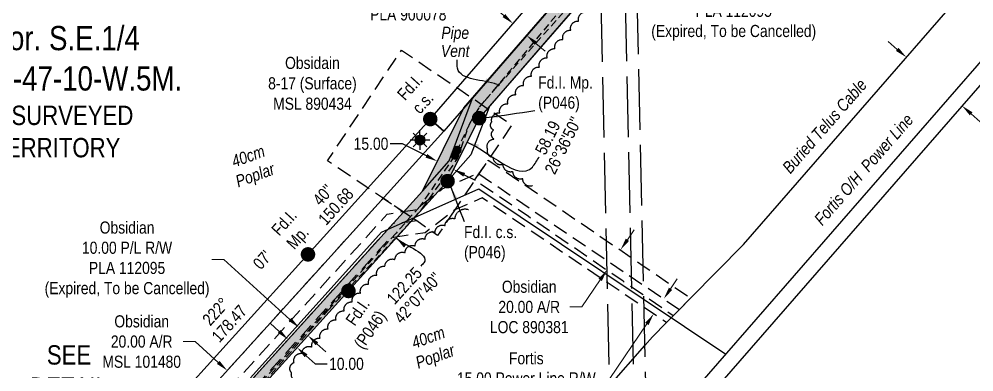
# Model space of a CAD drawing. Extents: x 603640 to 611240, y 5875768 to 5880939.
# Drawn here: x 605706 to 606495, y 5879055 to 5879346 of the extents above; entities that cross this region are included whole.
import ezdxf
from ezdxf.enums import TextEntityAlignment as Align

# ---------------------------------------------------------------- set-up
doc = ezdxf.new("R2010")
doc.units = 0
doc.header["$LTSCALE"] = 5
doc.header["$PDMODE"] = 34
doc.header["$PDSIZE"] = 0.03
for name, pattern in [('0', [1, 1, 0]), ('foc-ACCESSROAD', [3.75, 2.5, -1.25]), ('foc-FLOWLINE', [3.75, 2.5, -1.25]), ('foc-UNSURVEYED', [12.5, 10, -2.5]), ('UG_PIPE', [1.875, 1.25, -0.625])]:
    doc.linetypes.add(name, pattern=pattern)
doc.layers.get('Defpoints').update_dxf_attribs({"color": 9})
for name, color, linetype in [('AS-PIPE-UG', 44, 'UG_PIPE'), ('AS-PIPE-UG-T', 44, 'Continuous'), ('AS-POWER', 104, 'foc-POWER'), ('AS-POWER-T', 104, 'Continuous'), ('AS-SYMBOL', 7, 'Continuous'), ('AS-TELUS', 224, 'foc-TEL'), ('C-AR', 13, 'foc-ACCESSROAD'), ('C-RW', 13, 'Continuous'), ('C-SYMBOL', 7, 'Continuous'), ('C-WS', 13, 'foc-ACCESSROAD'), ('C-WS-S', 8, 'Continuous'), ('DETAIL-T', 7, 'Continuous'), ('F-EZE', 190, 'foc-FLOWLINE'), ('L-BD', 7, 'Continuous'), ('L-MON', 1, 'Continuous'), ('L-TITLEDB', 4, 'Continuous'), ('L-TITLEDB-T', 4, 'Continuous'), ('L-UNS-T', 3, 'Continuous'), ('L-USEC', 7, 'foc-UNSURVEYED'), ('P-PROPOSED', 10, 'Continuous'), ('P-PROPOSED-H', 21, 'Continuous'), ('P-TXT', 4, 'Continuous'), ('T-BUSH', 110, '0'), ('T-BUSH-T', 110, 'Continuous')]:
    doc.layers.add(name, color=color, linetype=linetype)
for name, color, linetype, lineweight in [('C-AR-T', 13, 'Continuous', 9), ('C-RW-T', 13, 'Continuous', 9), ('C-WS-T', 13, 'Continuous', 9), ('F-EZE-T', 190, 'Continuous', 9)]:
    doc.layers.add(name, color=color, linetype=linetype, lineweight=lineweight)
doc.styles.add('175L', font='ARIALN.TTF', dxfattribs={"height": 20})
doc.styles.add('80CG', font='ARIALN.TTF', dxfattribs={"height": 10})
doc.styles.add('80L', font='ARIALN.TTF', dxfattribs={"height": 10})
doc.styles.add('80LS', font='ARIALNI.TTF', dxfattribs={"height": 10})
doc.styles.add('foc-LtypeFont', font='ARIALN.TTF', dxfattribs={"height": 7.35})
doc.linetypes.add('foc-POWER', pattern='A,6,-1,["P",foc-LtypeFont,S=0.2,R=0,X=-0.625,Y=-0.75],-1.24,4', length=12.24)
doc.linetypes.add('foc-TEL', pattern='A,2,-1,["T",foc-LtypeFont,S=0.2,R=0,X=-0.425,Y=-0.75],-1.24,8', length=12.24)
doc.linetypes.add('foc-TEL-NOLINE', pattern='A,0,-2,["T",foc-LtypeFont,S=0.2,R=0,X=-0.425,Y=-0.75],-10.24', length=12.24)
doc.dimstyles.new('Compass 5 000', dxfattribs={"dimscale": 5, "dimtxt": 9, "dimasz": 2, "dimexe": 0.2, "dimexo": 0.0625, "dimgap": 0.5, "dimtad": 0, "dimtih": 1, "dimtoh": 1, "dimzin": 0, "dimdsep": 46, "dimtxsty": '80CG', "dimcen": 0.1, "dimse1": 1, "dimse2": 1, "dimclrd": 256, "dimclrt": 256, "dimaunit": 1, "dimadec": 4, "dimazin": 0, "dimtfac": 0.06, "dimtofl": 0, "dimtmove": 0, "dimatfit": 1, "dimfxl": 0.2, "dimtolj": 1, "dimtzin": 0, "dimlwd": -1, "dimarcsym": 0})

# ---------------------------------------------------------------- blocks, each defined once
blk = doc.blocks.new('*D439')
at = {"layer": 'Defpoints', "color": 0, "transparency": 16777216}
for p in [(606441.84, 5879318.42), (606487.77, 5879278.37), (606484.7, 5879274.86)]:
    blk.add_point(p, dxfattribs=at)
at = {"layer": 'L-TITLEDB-T', "transparency": 16777216}
for p, q in [((606431.23, 5879321.47), (606423.69, 5879328.04)), ((606492.24, 5879268.28), (606499.77, 5879261.71)), ((606499.77, 5879261.71), (606509.77, 5879261.71))]:
    blk.add_line(p, q, dxfattribs=at)
for points in [[(606432.33, 5879322.72), (606430.14, 5879320.21), (606438.77, 5879314.9)], [(606493.33, 5879269.54), (606491.14, 5879267.03), (606484.7, 5879274.86)]]:
    blk.add_solid(points, dxfattribs=at)
at = {"layer": 'L-TITLEDB-T', "transparency": 16777216, "insert": (606547.72, 5879261.71), "char_height": 10, "attachment_point": 5, "style": '80CG'}
blk.add_mtext('\\A1;\\A1;60.96 Road\\PPlan 882 0651', dxfattribs=at)
blk = doc.blocks.new('*D443')
at = {"layer": 'Defpoints', "color": 0, "transparency": 16777216}
for p in [(606139.08, 5879182.49), (606130.68, 5879170.07), (606229.89, 5879103.04)]:
    blk.add_point(p, dxfattribs=at)
at = {"layer": 'F-EZE-T', "transparency": 16777216}
for p, q in [((606243.88, 5879123.75), (606249.48, 5879132.04)), ((606224.29, 5879094.76), (606193.85, 5879049.7)), ((606193.85, 5879049.7), (606183.85, 5879049.7))]:
    blk.add_line(p, q, dxfattribs=at)
for points in [[(606242.5, 5879124.69), (606245.26, 5879122.82), (606238.28, 5879115.47)], [(606222.91, 5879095.69), (606225.67, 5879093.82), (606229.89, 5879103.04)]]:
    blk.add_solid(points, dxfattribs=at)
at = {"layer": 'F-EZE-T', "transparency": 16777216, "insert": (606124.71, 5879049.7), "char_height": 10, "attachment_point": 5, "style": '80CG'}
blk.add_mtext('\\A1;Fortis\\P15.00 Power Line R/W\\PEZE 120074', dxfattribs=at)
blk = doc.blocks.new('*D446')
at = {"layer": 'C-RW-T', "transparency": 16777216}
for p, q in [((606170.1, 5879400.07), (606162.55, 5879406.62)), ((606196.5, 5879377.18), (606216.14, 5879360.15)), ((606216.14, 5879360.15), (606226.14, 5879360.15))]:
    blk.add_line(p, q, dxfattribs=at)
for points in [[(606171.19, 5879401.33), (606169.01, 5879398.81), (606177.66, 5879393.52)], [(606197.6, 5879378.44), (606195.41, 5879375.92), (606188.95, 5879383.73)]]:
    blk.add_solid(points, dxfattribs=at)
at = {"layer": 'Defpoints', "color": 0, "transparency": 16777216}
for p in [(606259.82, 5879488.28), (606271.11, 5879478.49), (606188.95, 5879383.73)]:
    blk.add_point(p, dxfattribs=at)
at = {"layer": 'C-RW-T', "transparency": 16777216, "insert": (606296.08, 5879360.15), "char_height": 10, "attachment_point": 5, "style": '80CG'}
blk.add_mtext('\\A1;Obsidian\\P15.00 P/L R/W\\PPLA 112095\\P({\\A0;Expired, To be Cancelled})', dxfattribs=at)
blk = doc.blocks.new('*D449')
at = {"layer": 'C-RW-T', "transparency": 16777216}
for p, q in [((606076.27, 5879375.26), (606066.27, 5879375.26)), ((606106.18, 5879349.34), (606076.27, 5879375.26)), ((606132.63, 5879326.42), (606140.18, 5879319.87))]:
    blk.add_line(p, q, dxfattribs=at)
for points in [[(606107.27, 5879350.6), (606105.09, 5879348.08), (606113.74, 5879342.79)], [(606133.72, 5879327.68), (606131.54, 5879325.16), (606125.07, 5879332.97)]]:
    blk.add_solid(points, dxfattribs=at)
at = {"layer": 'Defpoints', "color": 0, "transparency": 16777216}
for p in [(606111, 5879339.63), (606113.74, 5879342.79), (606122.33, 5879329.81)]:
    blk.add_point(p, dxfattribs=at)
at = {"layer": 'C-RW-T', "transparency": 16777216, "insert": (606027.19, 5879375.26), "char_height": 10, "attachment_point": 5, "style": '80CG'}
blk.add_mtext('\\A1;Obisidian\\P15.00 P/L R/W\\PPlan 912 0075\\PPLA 900078', dxfattribs=at)
blk = doc.blocks.new('*D450')
at = {"layer": 'C-AR-T', "transparency": 16777216}
for p, q in [((606208.23, 5879164.27), (606213.84, 5879172.55)), ((606185.79, 5879131.15), (606170.62, 5879108.76)), ((606170.62, 5879108.76), (606160.62, 5879108.76))]:
    blk.add_line(p, q, dxfattribs=at)
for points in [[(606206.85, 5879165.2), (606209.61, 5879163.33), (606202.63, 5879155.99)], [(606184.41, 5879132.08), (606187.17, 5879130.21), (606191.4, 5879139.43)]]:
    blk.add_solid(points, dxfattribs=at)
at = {"layer": 'Defpoints', "color": 0, "transparency": 16777216}
for p in [(606128.04, 5879206.53), (606116.81, 5879189.97), (606202.63, 5879155.99)]:
    blk.add_point(p, dxfattribs=at)
at = {"layer": 'C-AR-T', "transparency": 16777216, "insert": (606127.11, 5879108.76), "char_height": 10, "attachment_point": 5, "style": '80CG'}
blk.add_mtext('\\A1;Obsidian\\P20.00 A/R\\PLOC 890381', dxfattribs=at)
blk = doc.blocks.new('*D451')
at = {"layer": 'C-AR-T', "transparency": 16777216}
for p, q in [((605851.17, 5879080.17), (605841.17, 5879080.17)), ((605870.16, 5879063), (605851.17, 5879080.17)), ((605899.83, 5879036.18), (605907.25, 5879029.47))]:
    blk.add_line(p, q, dxfattribs=at)
for points in [[(605871.28, 5879064.24), (605869.04, 5879061.77), (605877.58, 5879056.3)], [(605900.95, 5879037.41), (605898.71, 5879034.94), (605892.41, 5879042.88)]]:
    blk.add_solid(points, dxfattribs=at)
at = {"layer": 'Defpoints', "color": 0, "transparency": 16777216}
for p in [(605903.77, 5879085.26), (605918.6, 5879071.85), (605877.58, 5879056.3)]:
    blk.add_point(p, dxfattribs=at)
at = {"layer": 'C-AR-T', "transparency": 16777216, "insert": (605806.9, 5879080.17), "char_height": 10, "attachment_point": 5, "style": '80CG'}
blk.add_mtext('\\A1;Obsidian\\P20.00 A/R\\PMSL 101480', dxfattribs=at)
blk = doc.blocks.new('*D457')
at = {"layer": 'C-RW-T', "transparency": 16777216}
for p, q in [((605874.75, 5879147.84), (605864.75, 5879147.84)), ((605929.44, 5879098.5), (605874.75, 5879147.84)), ((605951.72, 5879078.39), (605959.14, 5879071.7))]:
    blk.add_line(p, q, dxfattribs=at)
for points in [[(605930.55, 5879099.74), (605928.32, 5879097.26), (605936.86, 5879091.8)], [(605952.84, 5879079.63), (605950.6, 5879077.16), (605944.29, 5879085.09)]]:
    blk.add_solid(points, dxfattribs=at)
at = {"layer": 'Defpoints', "color": 0, "transparency": 16777216}
for p in [(605943.22, 5879098.85), (605950.66, 5879092.14), (605944.29, 5879085.09)]:
    blk.add_point(p, dxfattribs=at)
at = {"layer": 'C-RW-T', "transparency": 16777216, "insert": (605794.81, 5879147.84), "char_height": 10, "attachment_point": 5, "style": '80CG'}
blk.add_mtext('\\A1;Obsidian\\P10.00 P/L R/W\\PPLA 112095\\P({\\A0;Expired, To be Cancelled})', dxfattribs=at)
blk = doc.blocks.new('GAS')
h = blk.add_hatch(color=255)
h.dxf.hatch_style = 1
edge = h.paths.add_edge_path()
edge.add_arc((0, 0), 0.9, 0, 360)
for p, q in [((0, 0.81), (0, 1.62)), ((-0.81, 0), (-1.62, 0)), ((-0.57, 0.57), (-1.14, 1.14)), ((0.57, 0.57), (1.14, 1.14)), ((1.62, 0), (0.81, 0)), ((-0.57, -0.57), (-1.14, -1.14)), ((0, -0.81), (0, -1.62)), ((1.14, -1.14), (0.57, -0.57))]:
    blk.add_line(p, q)
blk.add_circle((0, 0), 0.8)
blk = doc.blocks.new('fdia')
at = {"color": 255, "const_width": 1}
blk.add_lwpolyline([(-0.5, 0, 1), (0.5, 0, 1)], format="xyb", close=True, dxfattribs=at)
blk = doc.blocks.new('Fdiaa')
blk.add_blockref('fdia', (0, 0))
blk = doc.blocks.new('fdib')
at = {"color": 1, "const_width": 1.6}
blk.add_lwpolyline([(-0.4, 0, 1), (0.4, 0, 1)], format="xyb", close=True, dxfattribs=at)
at = {"color": 1}
blk.add_circle((0, 0), 0.8, dxfattribs=at)
blk = doc.blocks.new('Fdibb')
blk.add_blockref('fdib', (0, 0))
blk = doc.blocks.new('fdicc')
for name in ['Fdibb', 'Fdiaa']:
    blk.add_blockref(name, (0, 0))
blk = doc.blocks.new('FDI')
blk.add_blockref('fdicc', (0, 0))
blk = doc.blocks.new('RISER')
h = blk.add_hatch(color=255)
h.dxf.hatch_style = 1
edge = h.paths.add_edge_path()
edge.add_arc((0, 0), 0.7, 0, 360)
blk.add_hatch(color=13).paths.add_polyline_path([(0.58, -0.15), (-0.58, -0.15, 0.774597)])
at = {"color": 13}
blk.add_line((-0.58, -0.15), (0.58, -0.15), dxfattribs=at)
blk.add_circle((0, 0), 0.6, dxfattribs=at)
blk = doc.blocks.new('*D484')
at = {"layer": 'Defpoints', "color": 0, "transparency": 16777216}
for p in [(605949.49, 5879105.77), (605956.91, 5879099.06), (605935.33, 5879075.2)]:
    blk.add_point(p, dxfattribs=at)
at = {"layer": 'P-TXT', "transparency": 16777216}
for p, q in [((605920.5, 5879088.61), (605913.08, 5879095.32)), ((605942.74, 5879068.49), (605950.16, 5879061.78)), ((605950.16, 5879061.78), (605960.16, 5879061.78))]:
    blk.add_line(p, q, dxfattribs=at)
for points in [[(605921.61, 5879089.85), (605919.38, 5879087.38), (605927.91, 5879081.91)], [(605943.86, 5879069.73), (605941.62, 5879067.26), (605935.33, 5879075.2)]]:
    blk.add_solid(points, dxfattribs=at)
at = {"layer": 'P-TXT', "transparency": 16777216, "insert": (605976.1, 5879061.78), "char_height": 10, "attachment_point": 5, "style": '80CG'}
blk.add_mtext('\\A1;10.00', dxfattribs=at)
blk = doc.blocks.new('*D485')
at = {"layer": 'Defpoints', "color": 0, "transparency": 16777216}
for p in [(606051.11, 5879229.09), (606053.16, 5879233.17), (606066.56, 5879226.46)]:
    blk.add_point(p, dxfattribs=at)
at = {"layer": 'P-TXT', "transparency": 16777216}
for p, q in [((606022.33, 5879243.51), (606012.33, 5879243.51)), ((606042.17, 5879233.57), (606022.33, 5879243.51)), ((606073.46, 5879217.89), (606082.4, 5879213.41))]:
    blk.add_line(p, q, dxfattribs=at)
for points in [[(606042.92, 5879235.06), (606041.43, 5879232.08), (606051.11, 5879229.09)], [(606074.2, 5879219.38), (606072.71, 5879216.4), (606064.52, 5879222.37)]]:
    blk.add_solid(points, dxfattribs=at)
at = {"layer": 'P-TXT', "transparency": 16777216, "insert": (605996.39, 5879243.51), "char_height": 10, "attachment_point": 5, "style": '80CG'}
blk.add_mtext('\\A1;15.00', dxfattribs=at)

msp = doc.modelspace()

# ---------------------------------------------------------------- hatches: boundary and pattern name
at = {"layer": 'AS-PIPE-UG'}
h = msp.add_hatch(color=256, dxfattribs=at)
h.dxf.hatch_style = 1
edge = h.paths.add_edge_path()
edge.add_arc((606101.678, 5879292.097), 1.158, 0, 360)
at = {"layer": 'P-PROPOSED-H'}
h = msp.add_hatch(color=256, dxfattribs=at)
h.dxf.hatch_style = 1
h.paths.add_polyline_path([(605838.509, 5878983.058), (606038.791, 5879204.498), (606073.145, 5879273.061), (606429.384, 5879683.906), (606527.085, 5879699.891), (606514.19, 5879778.426), (606851.576, 5880147.305), (606949.443, 5880254.392), (607053.003, 5880208.428), (607183.469, 5880297.211), (607192.658, 5880285.328), (607054.543, 5880191.34), (606953.228, 5880236.308), (606862.642, 5880137.188), (606530.164, 5879773.676), (606544.311, 5879687.516), (606437.158, 5879669.985), (606085.707, 5879264.661), (606059.652, 5879212.661), (605845.928, 5878976.359)])

# ---------------------------------------------------------------- linework, layer by layer
at = {"layer": 'AS-PIPE-UG'}
for points in [[(606524.728, 5879691.987), (606471.4, 5879680.807), (606434.723, 5879677.56), (606431.053, 5879674.497), (606391.969, 5879625.953), (606344.177, 5879573.864), (606277.229, 5879495.9), (606210.114, 5879420.24), (606149.074, 5879349.212), (606090.228, 5879278.78), (606101.424, 5879291.656), (606151.359, 5879347.579), (606212.856, 5879417.255), (606279.662, 5879494.033), (606346.432, 5879571.574), (606393.89, 5879624.04), (606431.618, 5879674.135), (606434.934, 5879676.879), (606471.473, 5879680.13), (606524.915, 5879691.253)], [(606077.661, 5879259.72), (606086.084, 5879273.856), (606090.228, 5879278.78)], [(605895.218, 5879032.387), (605960.726, 5879105.933), (606018.501, 5879167.636), (606039.016, 5879190.156), (606067.662, 5879230.93), (606077.661, 5879259.72), (606067.568, 5879238.384), (606065.717, 5879233.827), (606036.763, 5879191.732), (606017.047, 5879169.801), (605894.017, 5879033.472)]]:
    msp.add_lwpolyline(points, dxfattribs=at)
at = {"layer": 'AS-POWER', "flags": 128}
for points in [[(605839.52, 5878553.583), (607043.249, 5879934.358)], [(605896.768, 5879050.333), (606005.166, 5879170.427), (606085.596, 5879206.28), (606289.616, 5879069.88)]]:
    msp.add_lwpolyline(points, dxfattribs=at)
at = {"layer": 'AS-TELUS', "linetype": 'foc-TEL-NOLINE'}
msp.add_lwpolyline([(605765.466, 5878551.887), (605816.6, 5878601.257), (605862.657, 5878654.08), (605889.493, 5878684.865), (605947.178, 5878750.937), (605960.327, 5878766.01), (605975.49, 5878783.504), (606120.17, 5878949.454), (606165.449, 5879011.337), (606193.297, 5879043.273), (606222.724, 5879077.021), (606228.912, 5879084.117), (606240.498, 5879095.876), (606246.132, 5879101.594), (606251.201, 5879106.739), (606260.403, 5879116.077), (606304.107, 5879160.435), (606584.951, 5879482.575)], dxfattribs=at)
at = {"layer": 'C-AR', "flags": 128}
for points in [[(606251.201, 5879106.739), (606246.132, 5879101.594), (606221.816, 5879118.222), (606204.629, 5879129.974), (606191.185, 5879139.167), (606126.573, 5879183.35), (606082.066, 5879213.531), (606085.535, 5879218.666), (606093.258, 5879230.096), (606137.869, 5879199.868), (606190.643, 5879163.78), (606215.924, 5879146.492), (606221.274, 5879142.834), (606260.403, 5879116.077), (606251.201, 5879106.739)], [(605892.078, 5879029.704), (605932.802, 5878992.881), (605938.226, 5878998.875), (605959.656, 5879022.56), (606048.634, 5878942.124), (605921.067, 5878800.831), (605833.166, 5878880.229), (605880.08, 5878932.159), (605886.715, 5878939.536), (605906.574, 5878962.107), (605919.65, 5878977.235), (605878.35, 5879014.488), (605870.907, 5879021.202), (605857.073, 5879033.68), (606006.446, 5879198.549), (606021.751, 5879188.241), (606022.812, 5879187.526), (606030.063, 5879182.643), (606034.219, 5879179.843), (606026.707, 5879178.924), (606014.285, 5879177.403), (605885.818, 5879035.365), (605887.933, 5879033.452), (605892.078, 5879029.704)]]:
    msp.add_lwpolyline(points, close=True, dxfattribs=at)
at = {"layer": 'C-RW'}
for points in [[(606511.447, 5879631.191), (606421.364, 5879651.77), (606408.342, 5879654.745), (606405.942, 5879656.869), (606056.557, 5879253.965), (606045.331, 5879263.906), (606394.712, 5879666.805), (606354.035, 5879703.599), (606206.047, 5879834.372), (606175.279, 5879861.563), (606080.228, 5879945.555), (606075.554, 5879949.846), (606073.307, 5879951.909)], [(606186.735, 5879381.175), (606094.201, 5879274.457), (606093.052, 5879271.428), (606078.956, 5879234.273), (606059.652, 5879212.661), (605879.508, 5879013.487), (605872.088, 5879020.185), (606038.791, 5879204.498), (606061.054, 5879229.353), (606079.974, 5879280.43), (606080.553, 5879281.605), (606186.193, 5879403.437)], [(605288.947, 5878906.043), (605445.55, 5878918.452), (605705.818, 5878947.735), (605824.664, 5879019.879), (605944.309, 5879152.198), (606045.331, 5879263.906), (606056.557, 5879253.965), (605955.843, 5879142.59), (605833.547, 5879007.738), (605710.776, 5878933.204), (605446.98, 5878903.524), (605370.808, 5878897.489), (605289.266, 5878891.46)]]:
    msp.add_lwpolyline(points, dxfattribs=at)
at = {"layer": 'C-WS', "flags": 128}
msp.add_lwpolyline([(606065.563, 5879188.975), (606051.428, 5879167.871), (606044.477, 5879172.7), (606034.209, 5879179.833), (606030.053, 5879182.633), (606022.803, 5879187.516), (606021.741, 5879188.231), (606005.012, 5879199.498), (605992.483, 5879207.972), (605960.337, 5879229.45), (606021.594, 5879320.761), (606066.223, 5879290.589), (606079.122, 5879282.038), (606092.182, 5879273.04), (606112.685, 5879259.18), (606093.258, 5879230.096), (606085.535, 5879218.666), (606082.066, 5879213.531), (606065.563, 5879188.975)], close=True, dxfattribs=at)
at = {"layer": 'F-EZE', "flags": 128}
msp.add_lwpolyline([(606085.535, 5879218.666), (606191.004, 5879147.41), (606221.63, 5879126.718), (606251.201, 5879106.739), (606246.132, 5879101.594), (606240.498, 5879095.876), (606222.034, 5879108.351), (606191.408, 5879129.041), (606088.225, 5879198.753), (606065.563, 5879188.975), (606044.477, 5879172.7), (606041.111, 5879170.096), (606015.157, 5879166.12), (606012.053, 5879165.643), (605906.168, 5879048.753), (605906.542, 5879045.735), (605909.094, 5879025.176), (605938.216, 5878998.865), (605932.793, 5878992.871), (605928.17, 5878987.732), (605889.23, 5879022.916), (605888.834, 5879026.109), (605887.924, 5879033.442), (605887.189, 5879039.362), (605886.014, 5879048.824), (606009.82, 5879185.526), (606020.825, 5879187.213), (606022.803, 5879187.516), (606032.969, 5879189.073), (606042.555, 5879196.49), (606055.258, 5879206.317), (606084.93, 5879219.075), (606085.535, 5879218.666)], close=True, dxfattribs=at)
at = {"layer": 'L-TITLEDB', "flags": 128}
for points in [[(605765.466, 5878551.887), (605816.6, 5878601.257), (605862.657, 5878654.08), (605889.493, 5878684.865), (605947.178, 5878750.937), (605960.327, 5878766.01), (605975.49, 5878783.504), (606120.17, 5878949.454), (606165.449, 5879011.337), (606193.297, 5879043.273), (606222.724, 5879077.021), (606228.912, 5879084.117), (606240.498, 5879095.876), (606246.132, 5879101.594), (606251.201, 5879106.739), (606260.403, 5879116.077), (606304.107, 5879160.435), (606584.951, 5879482.575)], [(606639.965, 5879452.952), (606301.047, 5879064.201), (606224.928, 5878976.891), (606195.501, 5878943.137), (606005.706, 5878725.355), (605992.556, 5878710.282), (605971.984, 5878686.757), (605945.144, 5878655.971), (605856.21, 5878553.965)]]:
    msp.add_lwpolyline(points, dxfattribs=at)
at = {"layer": 'L-USEC', "flags": 128}
for points in [[(606183.546, 5879486.104), (606201.252, 5878681.965)], [(606203.649, 5879486.545), (606221.356, 5878682.403)], [(606231.186, 5878692.675), (606213.701, 5879486.765)]]:
    msp.add_lwpolyline(points, dxfattribs=at)
at = {"layer": 'T-BUSH', "flags": 128}
for points in [[(606129.838, 5879208.819, -0.5205671), (606121.741, 5879214.68, -0.5205671), (606113.643, 5879220.541, -0.5205671), (606105.546, 5879226.401, -0.5205671), (606097.448, 5879232.262, -0.5205671), (606092.835, 5879238.83, -0.5205671), (606098.003, 5879247.387, -0.5205671), (606097.718, 5879254.897, -0.5205671), (606096.151, 5879261.561, -0.5205671), (606102.794, 5879269.029, -0.5205671), (606109.438, 5879276.498, -0.5205671), (606115.992, 5879284.044, -0.5205671), (606122.486, 5879291.644, -0.5205671), (606128.979, 5879299.243, -0.5205671), (606135.472, 5879306.843, -0.5205671), (606141.966, 5879314.442, -0.5205671), (606148.459, 5879322.042, -0.5205671), (606154.952, 5879329.641, -0.5205671), (606161.446, 5879337.241, -0.5205671), (606167.961, 5879344.821, -0.5205671), (606174.483, 5879352.396, -0.5205671), (606181.005, 5879359.971, -0.5205671), (606187.527, 5879367.546, -0.5205671), (606194.049, 5879375.122, -0.5205671), (606200.571, 5879382.697, -0.5205671), (606207.093, 5879390.272, -0.5205671), (606213.614, 5879397.847, -0.5205671), (606220.149, 5879405.411, -0.5205671), (606226.751, 5879412.916, -0.5205671), (606233.354, 5879420.421, -0.5205671), (606239.956, 5879427.925, -0.5205671), (606246.559, 5879435.43, -0.5205671), (606253.162, 5879442.935, -0.5205671), (606259.764, 5879450.44, -0.5205671), (606266.367, 5879457.945, -0.5205671), (606272.97, 5879465.449, -0.5205671), (606279.572, 5879472.954, -0.5205671), (606286.175, 5879480.459, -0.5205671), (606292.617, 5879488.102, -0.5205671), (606299.023, 5879495.774, -0.5205671), (606305.43, 5879503.447, -0.5205671), (606311.836, 5879511.12, -0.5205671), (606318.243, 5879518.793, -0.5205671), (606324.65, 5879526.465, -0.5205671), (606331.056, 5879534.138, -0.5205671), (606337.463, 5879541.811, -0.5205671), (606343.869, 5879549.484, -0.5205671), (606350.276, 5879557.157, -0.5205671), (606356.826, 5879564.705, -0.5205671), (606363.489, 5879572.156, -0.5205671), (606370.153, 5879579.608, -0.5205671), (606376.816, 5879587.059, -0.5205671), (606383.479, 5879594.51, -0.5205671), (606390.142, 5879601.961, -0.5205671), (606396.805, 5879609.412, -0.5205671), (606403.435, 5879616.891, -0.5205671), (606409.763, 5879624.63, -0.5205671), (606416.09, 5879632.368, -0.5205671), (606422.417, 5879640.106, -0.5205671), (606428.744, 5879647.845, -0.5205671), (606434.57, 5879655.054, -0.5205671), (606444.372, 5879653.094, -0.5205671), (606456.285, 5879650.711, -0.5205671)], [(606089.52, 5878902.759, -0.5205671), (606083.093, 5878895.103, -0.5205671), (606076.665, 5878887.448, -0.5205671), (606069.703, 5878880.277, -0.5205671), (606062.93, 5878872.934, -0.5205671), (606056.475, 5878865.302, -0.5205671), (606050.02, 5878857.67, -0.5205671), (606043.235, 5878850.331, -0.5205671), (606036.406, 5878843.032, -0.5205671), (606030.19, 5878835.209, -0.5205671), (606024.037, 5878827.331, -0.5205671), (606017.576, 5878819.715, -0.5205671), (606010.777, 5878812.388, -0.5205671), (606003.716, 5878805.314, -0.5205671), (605996.618, 5878798.276, -0.5205671), (605989.462, 5878791.297, -0.5205671), (605981.536, 5878785.242, -0.5205671), (605972.997, 5878781.013, -0.5205671), (605963.182, 5878781.931, -0.5205671), (605954.489, 5878777.209, -0.5205671), (605945.712, 5878781.991, -0.5205671), (605936.711, 5878786.331, -0.5205671), (605930.144, 5878793.094, -0.5205671), (605928.981, 5878802.328, -0.5205671), (605935.182, 5878809.526, -0.5205671), (605942.566, 5878816.235, -0.5205671), (605949.742, 5878823.193, -0.5205671), (605956.956, 5878830.113, -0.5205671), (605964.181, 5878837.02, -0.5205671), (605971.34, 5878843.996, -0.5205671), (605978.469, 5878851.002, -0.5205671), (605985.569, 5878858.036, -0.5205671), (605991.874, 5878865.792, -0.5205671), (605998.18, 5878873.548, -0.5205671), (606004.422, 5878881.353, -0.5205671), (606010.36, 5878889.394, -0.5205671), (606016.65, 5878897.142, -0.5205671), (606023.488, 5878904.432, -0.5205671), (606030.41, 5878911.639, -0.5205671), (606037.757, 5878918.413, -0.5205671), (606044.36, 5878925.918, -0.5205671), (606050.962, 5878933.423, -0.5205671), (606055.586, 5878941.206, -0.5205671), (606050.887, 5878949.85, -0.5205671), (606042.194, 5878954.783, -0.5205671), (606034.538, 5878961.142, -0.5205671), (606027.173, 5878967.901, -0.5205671), (606019.771, 5878974.617, -0.5205671), (606012.166, 5878981.103, -0.5205671), (606004.526, 5878987.547, -0.5205671), (605996.536, 5878993.554, -0.5205671), (605988.891, 5878999.951, -0.5205671), (605981.924, 5879007.119, -0.5205671), (605974.921, 5879014.251, -0.5205671), (605967.851, 5879021.317, -0.5205671), (605959.971, 5879027.466, -0.5205671), (605952.115, 5879033.647, -0.5205671), (605944.838, 5879040.445, -0.5205671), (605937.398, 5879047.093, -0.5205671), (605930.674, 5879054.324, -0.5205671), (605932.761, 5879062.872, -0.5205671), (605939.178, 5879070.536, -0.5205671), (605947.599, 5879075.698, -0.5205671), (605954.303, 5879083.057, -0.5205671), (605960.863, 5879090.599, -0.5205671), (605967.469, 5879098.1, -0.5205671), (605974.2, 5879105.49, -0.5205671), (605980.931, 5879112.88, -0.5205671), (605987.661, 5879120.27, -0.5205671), (605994.392, 5879127.66, -0.5205671), (606001.123, 5879135.05, -0.5205671), (606007.902, 5879142.385, -0.5205671), (606016.182, 5879147.984, -0.5205671), (606024.462, 5879153.584, -0.5205671), (606032.742, 5879159.183, -0.5205671), (606041.023, 5879164.783, -0.5205671), (606049.303, 5879170.382, -0.5205671), (606057.583, 5879175.981, -0.5205671), (606065.864, 5879181.581, -0.5205671), (606077.067, 5879189.157, -0.5205671)]]:
    msp.add_lwpolyline(points, format="xyb", dxfattribs=at)

# ---------------------------------------------------------------- block references
at = {"layer": 'AS-SYMBOL', "xscale": 4.99790845, "yscale": 4.99790845, "zscale": 4.99790845}
for p in [(606065.717, 5879233.827), (606067.568, 5879238.384)]:
    msp.add_blockref('RISER', p, dxfattribs=at)
at = {"layer": 'C-WS-S', "xscale": 4.997919999999995, "yscale": 4.997919999999995, "zscale": 4.997919999999995}
msp.add_blockref('GAS', (606036.803, 5879246.571), dxfattribs=at)
at = {"layer": 'L-MON', "xscale": 4.99790845, "yscale": 4.99790845, "zscale": 4.99790845}
for p in [(606045.331, 5879263.906), (606085.707, 5879264.661), (606059.652, 5879212.661), (605944.309, 5879152.198), (605977.709, 5879122.004)]:
    msp.add_blockref('FDI', p, dxfattribs=at)

# ---------------------------------------------------------------- texts
at = {"layer": 'AS-POWER-T', "insert": (606361.455, 5879181.731), "char_height": 9.9958, "attachment_point": 1, "rotation": 48.918812, "style": '80L'}
msp.add_mtext_dynamic_manual_height_columns('\\pi0.32613;{\\fArial Narrow|b0|i1|c0|p34;Fortis O/H  Power Line}', width=115.63809, gutter_width=49.979, heights=[0], dxfattribs=at)
at = {"layer": 'AS-TELUS', "insert": (606335.375, 5879224.737), "char_height": 9.9958, "attachment_point": 1, "rotation": 48.91715, "style": '80L'}
msp.add_mtext_dynamic_manual_height_columns('{\\fArial Narrow|b0|i1|c0|p34;Buried Telus Cable}', width=97.19426, gutter_width=49.979, heights=[0], dxfattribs=at)
at = {"layer": 'C-SYMBOL', "color": 3, "insert": (605731.594, 5879340.783), "char_height": 19.99168, "width": 215.8946, "attachment_point": 2, "style": '175L'}
msp.add_mtext('Theor. S.E.1/4\\PSec. 17-47-10-W.5M.', dxfattribs=at)
at = {"layer": 'C-WS-T', "insert": (605947.983, 5879315.281), "char_height": 9.99584, "width": 72.59366, "attachment_point": 2, "line_spacing_factor": 1.010437, "style": '80CG'}
msp.add_mtext('Obsidain\\P8-17 (Surface)\\PMSL 890434', dxfattribs=at)
at = {"layer": 'L-BD', "style": '80L'}
for s, rotation, p in [('58.19', 63.3865, (606142.35, 5879248.554)), ("26°36'50''", 63.3865, (606155.085, 5879242.173)), ("40''", 47.8757, (605956.742, 5879201.34)), ('150.68', 47.8757, (605967.307, 5879191.786)), ("07'", 47.8796, (605906.605, 5879147.755)), ('122.25', 47.8721, (606023.859, 5879126.359)), ("42°07'40''", 47.8721, (606034.979, 5879116.301)), ('222°', 47.8796, (605868.081, 5879105.151)), ('178.47', 47.8796, (605879.202, 5879095.095))]:
    msp.add_text(s, height=9.9958, rotation=rotation, dxfattribs=at).set_placement(p, align=Align.MIDDLE)
at = {"layer": 'L-MON', "attachment_point": 1, "style": '80L'}
for s, width, insert, char_height, rotation in [('Fd.I.\\Pc.s.', 22.03482, (606017.101, 5879285.267), 9.9916, 47.875704), ('Fd.I.\\PMp.', 22.03482, (605913.2, 5879173.449), 9.9916, 47.875704), ('\\pi12.805;Fd.I.\\P\\pi0.80241;(P046)', 33.76932, (605967.452, 5879087.557), 9.99162, 55.328459)]:
    msp.add_mtext_dynamic_manual_height_columns(s, width=width, gutter_width=49.979, heights=[0], dxfattribs=dict(at, insert=insert, char_height=char_height, rotation=rotation))
at = {"layer": 'L-MON', "char_height": 9.9916, "attachment_point": 1, "style": '80L'}
for s, width, insert in [('Fd.I. Mp.\\P(P046)', 44.3106, (606134.53, 5879299.135)), ('Fd.I. c.s.\\P(P046)', 43.04237, (606073.258, 5879175.662))]:
    msp.add_mtext_dynamic_manual_height_columns(s, width=width, gutter_width=49.979, heights=[0], dxfattribs=dict(at, insert=insert))
at = {"layer": 'L-UNS-T', "color": 3, "insert": (605736.405, 5879253.551), "char_height": 15.99334, "attachment_point": 5, "style": '80L'}
msp.add_mtext_dynamic_manual_height_columns('UNSURVEYED TERRITORY', width=126.36116, gutter_width=47.48, heights=[0], dxfattribs=at)
at = {"layer": 'T-BUSH-T', "linetype": 'Continuous', "char_height": 9.99157, "width": 34.17759, "attachment_point": 2, "rotation": 20, "style": '80LS'}
for insert in [(605893.125, 5879238.069), (606041.907, 5879088.381)]:
    msp.add_mtext('40cm Poplar', dxfattribs=dict(at, insert=insert))

# ---------------------------------------------------------------- dimensions: what is measured, and where the dimension line sits
at = {"layer": 'C-AR-T'}
dim = msp.add_linear_dim(base=(606202.625, 5879155.991), p1=(606116.815, 5879189.967), p2=(606128.037, 5879206.53), angle=55.879466, text='Obsidian\\P20.00 A/R\\PLOC 890381', dimstyle='Compass 5 000', dxfattribs=at)
dim.commit()
dim.dimension.update_dxf_attribs({"geometry": '*D450', "text_midpoint": (606127.106, 5879108.755), "dimtype": 161})
at = {"layer": 'C-RW-T'}
for base, p1, p2, angle, text, picture, middle in [((606188.949, 5879383.727), (606259.816, 5879488.278), (606271.108, 5879478.488), 319.074474, 'Obsidian\\P15.00 P/L R/W\\PPLA 112095\\P({\\A0;Expired, To be Cancelled})', '*D446', (606296.076, 5879360.154)), ((605944.294, 5879085.093), (605943.221, 5879098.85), (605950.655, 5879092.143), 317.94223, 'Obsidian\\P10.00 P/L R/W\\PPLA 112095\\P({\\A0;Expired, To be Cancelled})', '*D457', (605794.808, 5879147.842))]:
    dim = msp.add_linear_dim(base=base, p1=p1, p2=p2, angle=angle, text=text, dimstyle='Compass 5 000', dxfattribs=at)
    dim.commit()
    dim.dimension.update_dxf_attribs({"geometry": picture, "text_midpoint": middle, "dimtype": 161})
at = {"layer": 'F-EZE-T'}
dim = msp.add_linear_dim(base=(606229.89, 5879103.042), p1=(606139.078, 5879182.492), p2=(606130.684, 5879170.067), angle=235.956594, text='Fortis\\P15.00 Power Line R/W\\PEZE 120074', dimstyle='Compass 5 000', dxfattribs=at)
dim.commit()
dim.dimension.update_dxf_attribs({"geometry": '*D443', "text_midpoint": (606124.709, 5879049.697), "dimtype": 161})
at = {"layer": 'L-TITLEDB-T'}
dim = msp.add_linear_dim(base=(606484.698, 5879274.855), p1=(606441.836, 5879318.416), p2=(606487.766, 5879278.375), angle=318.917753, text='\\A1;60.96 Road\\PPlan 882 0651', dimstyle='Compass 5 000', dxfattribs=at)
dim.commit()
dim.dimension.update_dxf_attribs({"geometry": '*D439', "text_midpoint": (606547.72, 5879261.712), "dimtype": 161})
at = {"layer": 'P-TXT'}
for base, p1, p2, angle, text, picture, middle in [((606051.112, 5879229.088), (606066.564, 5879226.455), (606053.159, 5879233.172), 153.386488, '15.00', '*D485', (605996.389, 5879243.511)), ((605935.325, 5879075.2), (605949.494, 5879105.768), (605956.908, 5879099.063), 317.872109, '10.00', '*D484', (605976.096, 5879061.785))]:
    dim = msp.add_linear_dim(base=base, p1=p1, p2=p2, angle=angle, text=text, dimstyle='Compass 5 000', dxfattribs=at)
    dim.commit()
    dim.dimension.update_dxf_attribs({"geometry": picture, "text_midpoint": middle, "dimtype": 161})

# ---------------------------------------------------------------- leaders
at = {"layer": 'L-BD', "path_type": 1}
for points in [[(606075.761, 5879244.811), (606129.68, 5879224.294), (606135.398, 5879232.761)], [(606017.228, 5879165.755), (606040.018, 5879145.255), (606037.544, 5879142.584)]]:
    msp.add_leader(points, dimstyle='Compass 5 000', override={"dimgap": 0.5, "dimtad": 0}, dxfattribs=at)
at = {"layer": 'L-MON', "path_type": 1}
for points in [[(606091.545, 5879265.112), (606131.716, 5879270.87)], [(606062.46, 5879207.706), (606073.42, 5879179.234)]]:
    msp.add_leader(points, dimstyle='Compass 5 000', override={"dimgap": 0.5, "dimtad": 0}, dxfattribs=at)

# ---------------------------------------------------------------- next in the draw order: texts
at = {"layer": 'AS-PIPE-UG-T', "insert": (606065.95, 5879327.588), "char_height": 9.98322, "attachment_point": 5, "line_spacing_factor": 0.900378, "style": '80L', "bg_fill": 2}
msp.add_mtext_dynamic_manual_height_columns('{\\fArial Narrow|b0|i1|c0|p34;Pipe Vent}', width=24.08052, gutter_width=49.979, heights=[0], dxfattribs=at)
at = {"layer": 'DETAIL-T', "color": 3, "insert": (605746.842, 5879042.567), "char_height": 15.9744, "width": 63.53424, "attachment_point": 5, "style": '80CG', "bg_fill": 3, "box_fill_scale": 1.15, "bg_fill_color": 256, "bg_fill_true_color": 256, "bg_fill_transparency": 0}
msp.add_mtext("SEE\\PDETAIL 'A'", dxfattribs=at)

# ---------------------------------------------------------------- next in the draw order: linework, layer by layer
at = {"layer": 'P-PROPOSED'}
msp.add_lwpolyline([(605838.509, 5878983.058), (606038.791, 5879204.498), (606073.145, 5879273.061), (606429.384, 5879683.906), (606527.085, 5879699.891), (606514.19, 5879778.426), (606851.576, 5880147.305), (606949.443, 5880254.392), (607053.003, 5880208.428), (607183.469, 5880297.211), (607192.658, 5880285.328), (607054.543, 5880191.34), (606953.228, 5880236.308), (606862.642, 5880137.188), (606530.164, 5879773.676), (606544.311, 5879687.516), (606437.158, 5879669.985), (606085.707, 5879264.661), (606059.652, 5879212.661), (605845.928, 5878976.359)], close=True, dxfattribs=at)

# ---------------------------------------------------------------- next in the draw order: dimensions: what is measured, and where the dimension line sits
at = {"layer": 'C-AR-T'}
dim = msp.add_linear_dim(base=(605877.578, 5879056.296), p1=(605918.604, 5879071.847), p2=(605903.77, 5879085.262), angle=137.878808, text='Obsidian\\P20.00 A/R\\PMSL 101480', dimstyle='Compass 5 000', dxfattribs=at)
dim.commit()
dim.dimension.update_dxf_attribs({"geometry": '*D451', "text_midpoint": (605806.898, 5879080.174), "dimtype": 161})
at = {"layer": 'C-RW-T'}
dim = msp.add_linear_dim(base=(606113.739, 5879342.787), p1=(606122.334, 5879329.81), p2=(606111.003, 5879339.63), angle=139.087125, text='Obisidian\\P15.00 P/L R/W\\PPlan 912 0075\\PPLA 900078', dimstyle='Compass 5 000', dxfattribs=at)
dim.commit()
dim.dimension.update_dxf_attribs({"geometry": '*D449', "text_midpoint": (606027.186, 5879375.256), "dimtype": 161})

# ---------------------------------------------------------------- next in the draw order: leaders
at = {"layer": 'AS-PIPE-UG-T', "path_type": 1}
msp.add_leader([(606100.447, 5879292.384), (606067.884, 5879305.919), (606067.617, 5879312.728)], dimstyle='Compass 5 000', override={"dimgap": 0.5, "dimtad": 0}, dxfattribs=at)

doc.saveas('drawing.dxf')
